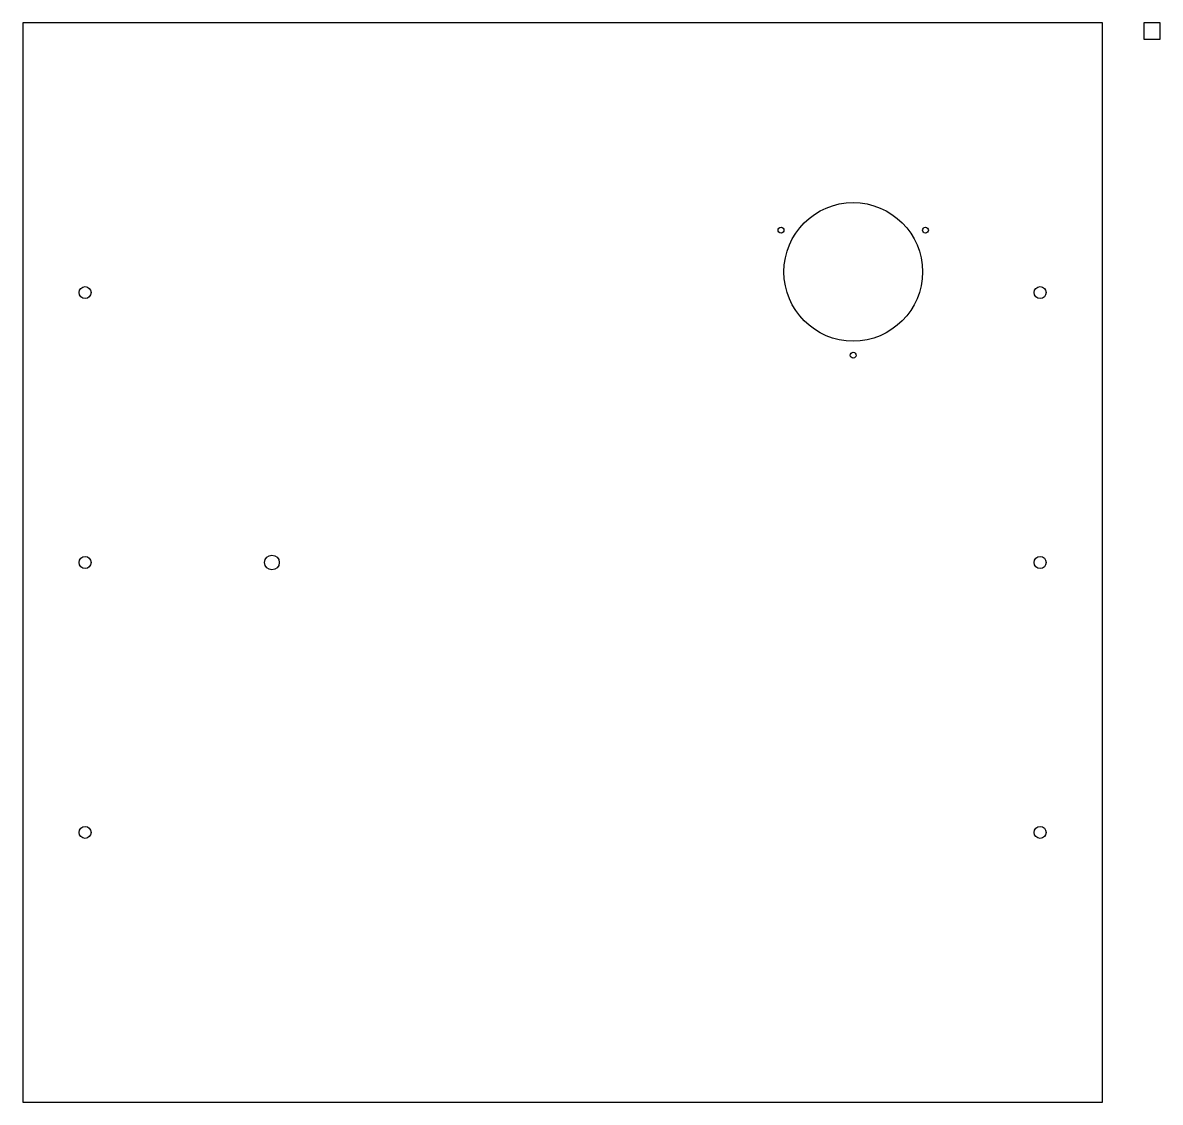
# Model space of a CAD drawing. Header units: millimetres. Extents: x -330 to 366, y -330 to 330.
import ezdxf

# ---------------------------------------------------------------- set-up
doc = ezdxf.new("R2010")
doc.units = ezdxf.units.MM
doc.layers.add('Sketch001', color=7, linetype='CONTINUOUS')

msp = doc.modelspace()

# ---------------------------------------------------------------- linework, layer by layer
at = {"layer": 'Sketch001'}
for p, q in [((-330.2, 330.2), (-330.2, -330.2)), ((330.2, 330.2), (-330.2, 330.2)), ((330.2, -330.2), (330.2, 330.2)), ((355.6, 330.2), (355.6, 320.2)), ((365.6, 330.2), (355.6, 330.2)), ((365.6, 320.2), (365.6, 330.2)), ((355.6, 320.2), (365.6, 320.2)), ((-330.2, -330.2), (330.2, -330.2))]:
    msp.add_line(p, q, dxfattribs=at)
for centre, radius in [((177.8, 177.8), 42.38), ((133.63, 203.3), 1.8), ((221.97, 203.3), 1.8), ((-292.1, 165.1), 3.68), ((292.1, 165.1), 3.68), ((177.8, 126.8), 1.8), ((-292.1, 0), 3.68), ((-177.8, 0), 4.51), ((292.1, 0), 3.68), ((-292.1, -165.1), 3.68), ((292.1, -165.1), 3.68)]:
    msp.add_circle(centre, radius, dxfattribs=at)

doc.saveas('drawing.dxf')
